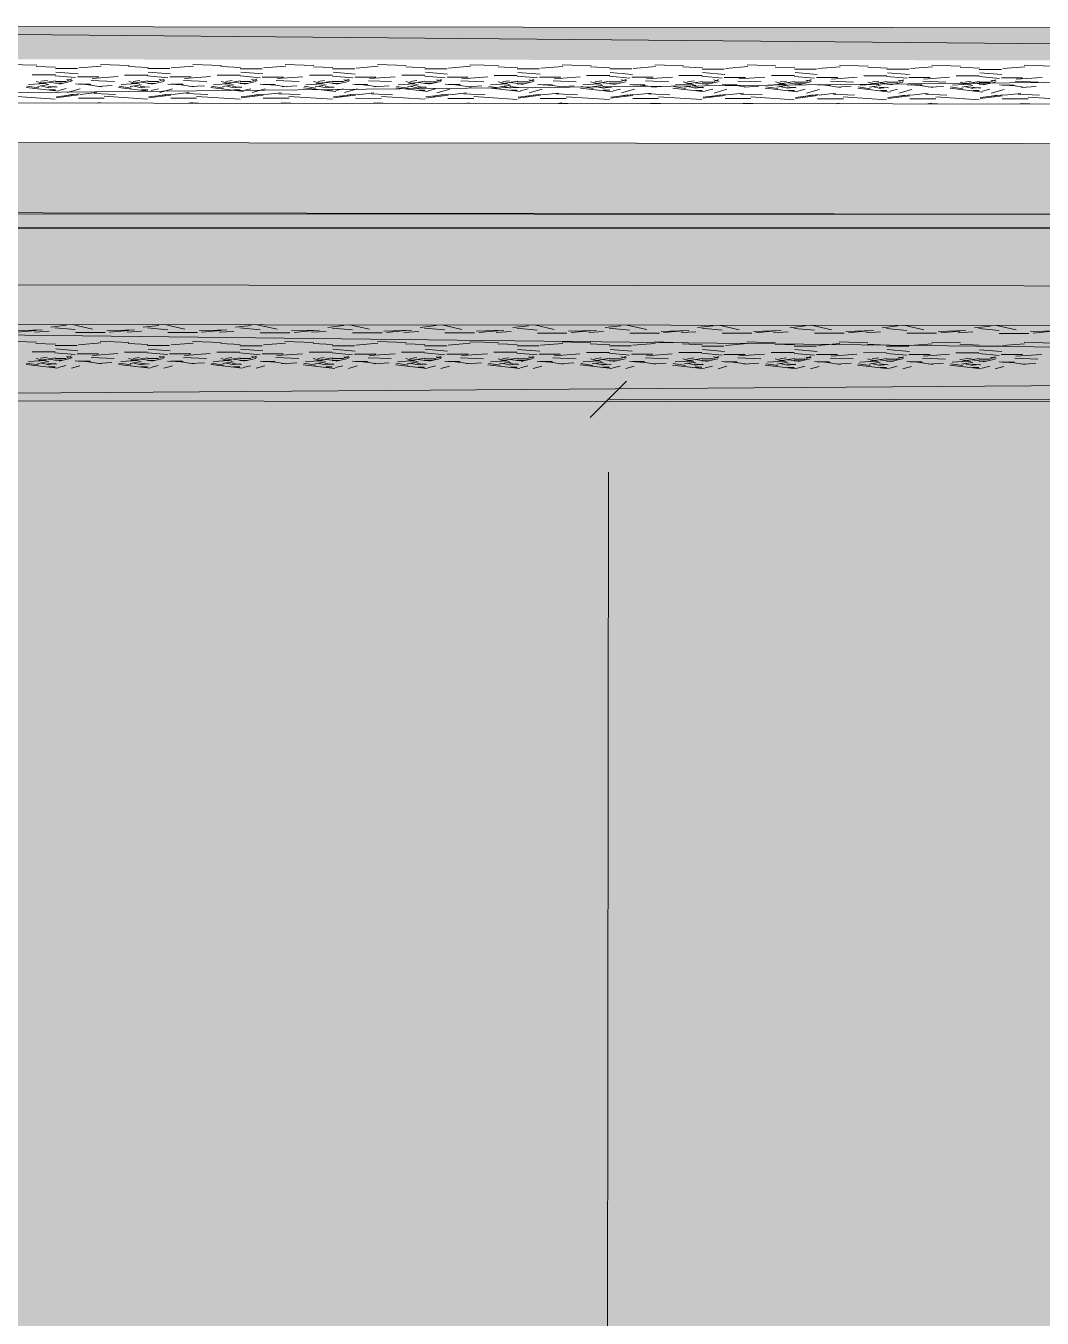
# Model space of a CAD drawing. Header units: inches. Extents: x -957 to 3394, y -3 to 3008.
# Drawn here: x 456.87 to 467.86, y 2172.6 to 2186.58 of the extents above; entities that cross this region are included whole.
import ezdxf

# ---------------------------------------------------------------- set-up
doc = ezdxf.new("R2010")
doc.units = ezdxf.units.IN
doc.header["$MEASUREMENT"] = 0
for name, color, linetype in [('hatches', 7, 'Continuous'), ('PDF_0', 7, 'Continuous'), ('PDF_GROUND', 7, 'Continuous')]:
    doc.layers.add(name, color=color, linetype=linetype)

msp = doc.modelspace()

# ---------------------------------------------------------------- hatches: boundary and pattern name
at = {"layer": 'hatches', "true_color": 0x000000}
h = msp.add_hatch(color=18, dxfattribs=at)
h.dxf.hatch_style = 1
h.paths.add_polyline_path([(423.822, 2184.391), (423.822, 1866.726), (660.591, 1866.726), (660.591, 2184.391)])
h.paths.add_polyline_path([(648.591, 2172.391), (648.591, 1878.726), (435.822, 1878.726), (435.822, 2172.391)], flags=16)
at = {"layer": 'PDF_0', "transparency": 33554559}
for points in [[(490.224, 2186.189), (446.253, 2186.227), (446.253, 2186.56), (446.254, 2186.565), (446.256, 2186.57), (446.26, 2186.573), (446.264, 2186.575), (446.269, 2186.576), (446.462, 2186.576), (446.465, 2186.577), (446.468, 2186.578), (446.471, 2186.581), (490.224, 2186.543)], [(446.25, 2182.553), (446.25, 2182.886), (490.221, 2182.849), (490.221, 2182.495), (446.468, 2182.532), (446.465, 2182.535), (446.462, 2182.536), (446.458, 2182.537), (446.265, 2182.537), (446.261, 2182.538), (446.256, 2182.54), (446.253, 2182.543), (446.251, 2182.548)]]:
    msp.add_hatch(color=256, dxfattribs=at).paths.add_polyline_path(points)

# ---------------------------------------------------------------- linework, layer by layer
at = {"layer": 'PDF_0', "lineweight": 0}
for points in [[(490.224, 2185.717), (446.252, 2185.755), (490.224, 2186.189), (446.253, 2186.581), (490.224, 2186.543)], [(456.675, 2186.164), (456.984, 2186.154)], [(456.979, 2186.142), (457.189, 2186.132)], [(457.44, 2186.126), (457.68, 2186.146)], [(457.674, 2186.164), (457.983, 2186.153)], [(457.978, 2186.141), (458.188, 2186.131)], [(458.439, 2186.125), (458.679, 2186.145)], [(458.673, 2186.163), (458.982, 2186.152)], [(458.977, 2186.14), (459.187, 2186.13)], [(459.438, 2186.125), (459.678, 2186.144)], [(459.672, 2186.162), (459.981, 2186.152)], [(459.976, 2186.139), (460.186, 2186.129)], [(460.437, 2186.124), (460.677, 2186.143)], [(460.671, 2186.161), (460.98, 2186.151)], [(460.975, 2186.138), (461.185, 2186.128)], [(461.436, 2186.123), (461.676, 2186.143)], [(461.669, 2186.16), (461.979, 2186.15)], [(461.974, 2186.138), (462.184, 2186.128)], [(462.435, 2186.122), (462.675, 2186.142)], [(462.668, 2186.159), (462.978, 2186.149)], [(462.973, 2186.137), (463.183, 2186.127)], [(463.434, 2186.121), (463.674, 2186.141)], [(463.667, 2186.158), (463.977, 2186.148)], [(463.972, 2186.136), (464.182, 2186.126)], [(464.433, 2186.12), (464.673, 2186.14)], [(464.666, 2186.158), (464.976, 2186.147)], [(464.971, 2186.135), (465.181, 2186.125)], [(465.432, 2186.119), (465.672, 2186.139)], [(465.665, 2186.157), (465.975, 2186.146)], [(466.431, 2186.119), (466.671, 2186.138)], [(466.664, 2186.156), (466.974, 2186.146)], [(467.43, 2186.118), (467.67, 2186.137)], [(467.663, 2186.155), (467.973, 2186.145)], [(456.936, 2186.049), (457.186, 2186.049)], [(457.404, 2186.021), (457.185, 2186.041)], [(457.186, 2186.119), (457.426, 2186.119)], [(457.192, 2186.081), (457.432, 2186.061)], [(457.311, 2186.001), (457.37, 2185.99)], [(457.365, 2186.006), (457.315, 2185.986)], [(457.426, 2186.029), (457.655, 2186.029)], [(457.585, 2186.012), (457.865, 2186.032)], [(457.935, 2186.048), (458.185, 2186.048)], [(458.403, 2186.02), (458.184, 2186.04)], [(458.185, 2186.118), (458.425, 2186.118)], [(458.191, 2186.081), (458.431, 2186.061)], [(458.31, 2186), (458.369, 2185.99)], [(458.364, 2186.005), (458.314, 2185.985)], [(458.425, 2186.028), (458.654, 2186.028)], [(458.584, 2186.011), (458.864, 2186.031)], [(458.934, 2186.047), (459.184, 2186.047)], [(459.402, 2186.019), (459.183, 2186.039)], [(459.184, 2186.117), (459.424, 2186.117)], [(459.19, 2186.08), (459.43, 2186.06)], [(459.308, 2185.999), (459.368, 2185.989)], [(459.363, 2186.004), (459.313, 2185.984)], [(459.424, 2186.027), (459.653, 2186.027)], [(459.583, 2186.01), (459.863, 2186.03)], [(459.933, 2186.047), (460.183, 2186.046)], [(460.401, 2186.018), (460.182, 2186.038)], [(460.183, 2186.116), (460.423, 2186.116)], [(460.189, 2186.079), (460.429, 2186.059)], [(460.307, 2185.998), (460.367, 2185.988)], [(460.362, 2186.003), (460.312, 2185.983)], [(460.423, 2186.026), (460.652, 2186.026)], [(460.582, 2186.01), (460.862, 2186.029)], [(460.932, 2186.046), (461.182, 2186.046)], [(461.4, 2186.017), (461.181, 2186.037)], [(461.182, 2186.115), (461.422, 2186.115)], [(461.188, 2186.078), (461.428, 2186.058)], [(461.306, 2185.997), (461.366, 2185.987)], [(461.361, 2186.002), (461.311, 2185.982)], [(461.422, 2186.025), (461.651, 2186.025)], [(461.581, 2186.009), (461.861, 2186.028)], [(461.931, 2186.045), (462.181, 2186.045)], [(462.399, 2186.017), (462.18, 2186.037)], [(462.181, 2186.115), (462.421, 2186.114)], [(462.187, 2186.077), (462.427, 2186.057)], [(462.305, 2185.996), (462.365, 2185.986)], [(462.36, 2186.001), (462.31, 2185.981)], [(462.421, 2186.025), (462.65, 2186.024)], [(462.58, 2186.008), (462.86, 2186.028)], [(462.93, 2186.044), (463.18, 2186.044)], [(463.398, 2186.016), (463.179, 2186.036)], [(463.18, 2186.114), (463.42, 2186.114)], [(463.186, 2186.076), (463.426, 2186.056)], [(463.304, 2185.995), (463.364, 2185.985)], [(463.359, 2186), (463.309, 2185.981)], [(463.42, 2186.024), (463.649, 2186.024)], [(463.579, 2186.007), (463.859, 2186.027)], [(463.929, 2186.043), (464.179, 2186.043)], [(464.397, 2186.015), (464.178, 2186.035)], [(464.179, 2186.113), (464.419, 2186.113)], [(464.185, 2186.076), (464.425, 2186.055)], [(464.303, 2185.995), (464.363, 2185.984)], [(464.358, 2186), (464.308, 2185.98)], [(464.419, 2186.023), (464.648, 2186.023)], [(464.578, 2186.006), (464.858, 2186.026)], [(464.928, 2186.042), (465.178, 2186.042)], [(465.396, 2186.014), (465.177, 2186.034)], [(465.178, 2186.112), (465.418, 2186.112)], [(465.184, 2186.075), (465.424, 2186.055)], [(465.357, 2185.999), (465.307, 2185.979)], [(465.418, 2186.022), (465.647, 2186.022)], [(465.577, 2186.005), (465.857, 2186.025)], [(465.927, 2186.041), (466.177, 2186.041)], [(465.97, 2186.134), (466.18, 2186.124)], [(466.395, 2186.013), (466.175, 2186.033)], [(466.177, 2186.111), (466.417, 2186.111)], [(466.183, 2186.074), (466.423, 2186.054)], [(466.356, 2185.998), (466.306, 2185.978)], [(466.416, 2186.021), (466.646, 2186.021)], [(466.576, 2186.004), (466.856, 2186.024)], [(466.926, 2186.041), (467.176, 2186.04)], [(466.969, 2186.133), (467.179, 2186.123)], [(467.394, 2186.012), (467.174, 2186.032)], [(467.176, 2186.11), (467.416, 2186.11)], [(467.182, 2186.073), (467.422, 2186.053)], [(467.355, 2185.997), (467.305, 2185.977)], [(467.415, 2186.02), (467.645, 2186.02)], [(467.575, 2186.004), (467.855, 2186.023)], [(456.871, 2185.913), (457.221, 2185.873)], [(456.878, 2185.929), (457.007, 2185.909)], [(456.897, 2185.947), (457.077, 2185.957)], [(456.98, 2185.98), (457.1, 2185.95)], [(456.997, 2185.925), (457.117, 2185.945)], [(457.007, 2185.956), (457.187, 2185.986)], [(457.027, 2185.932), (457.116, 2185.911)], [(457.03, 2185.981), (457.1, 2185.991)], [(457.105, 2185.927), (457.204, 2185.917)], [(457.112, 2185.972), (457.192, 2185.961)], [(457.116, 2185.913), (457.196, 2185.923)], [(457.116, 2185.889), (457.186, 2185.889)], [(457.186, 2185.979), (457.306, 2185.979)], [(457.186, 2185.959), (457.266, 2185.959)], [(457.302, 2185.902), (457.222, 2185.882)], [(457.36, 2185.981), (457.23, 2185.951)], [(457.315, 2185.86), (457.455, 2185.9)], [(457.404, 2185.952), (457.573, 2185.941)], [(457.435, 2185.949), (457.565, 2185.949)], [(457.454, 2185.839), (457.634, 2185.859)], [(457.546, 2185.942), (457.686, 2185.922)], [(457.574, 2185.99), (457.824, 2185.98)], [(457.64, 2185.924), (457.8, 2185.934)], [(457.87, 2185.913), (458.22, 2185.872)], [(457.877, 2185.928), (458.006, 2185.908)], [(457.896, 2185.946), (458.076, 2185.956)], [(457.979, 2185.98), (458.099, 2185.95)], [(457.996, 2185.924), (458.116, 2185.944)], [(458.006, 2185.956), (458.186, 2185.985)], [(458.026, 2185.931), (458.115, 2185.91)], [(458.029, 2185.98), (458.099, 2185.99)], [(458.104, 2185.926), (458.203, 2185.916)], [(458.111, 2185.971), (458.191, 2185.961)], [(458.115, 2185.912), (458.195, 2185.922)], [(458.115, 2185.888), (458.185, 2185.888)], [(458.185, 2185.978), (458.305, 2185.978)], [(458.185, 2185.958), (458.265, 2185.958)], [(458.301, 2185.901), (458.221, 2185.881)], [(458.359, 2185.98), (458.229, 2185.95)], [(458.314, 2185.86), (458.454, 2185.899)], [(458.403, 2185.951), (458.572, 2185.941)], [(458.435, 2185.948), (458.564, 2185.948)], [(458.453, 2185.838), (458.633, 2185.858)], [(458.545, 2185.942), (458.685, 2185.921)], [(458.573, 2185.989), (458.823, 2185.979)], [(458.639, 2185.923), (458.799, 2185.933)], [(458.869, 2185.912), (459.219, 2185.871)], [(458.876, 2185.928), (459.005, 2185.907)], [(458.895, 2185.945), (459.075, 2185.955)], [(458.978, 2185.979), (459.098, 2185.949)], [(458.995, 2185.923), (459.115, 2185.943)], [(459.005, 2185.955), (459.185, 2185.985)], [(459.025, 2185.93), (459.114, 2185.91)], [(459.028, 2185.98), (459.098, 2185.989)], [(459.103, 2185.925), (459.202, 2185.915)], [(459.11, 2185.97), (459.19, 2185.96)], [(459.114, 2185.911), (459.194, 2185.921)], [(459.114, 2185.888), (459.184, 2185.887)], [(459.184, 2185.977), (459.304, 2185.977)], [(459.184, 2185.957), (459.264, 2185.957)], [(459.3, 2185.9), (459.22, 2185.881)], [(459.358, 2185.979), (459.228, 2185.949)], [(459.313, 2185.859), (459.453, 2185.898)], [(459.402, 2185.95), (459.571, 2185.94)], [(459.434, 2185.947), (459.563, 2185.947)], [(459.452, 2185.837), (459.632, 2185.857)], [(459.544, 2185.941), (459.684, 2185.92)], [(459.572, 2185.988), (459.822, 2185.978)], [(459.638, 2185.922), (459.798, 2185.932)], [(459.868, 2185.911), (460.218, 2185.87)], [(459.875, 2185.927), (460.004, 2185.907)], [(459.894, 2185.944), (460.074, 2185.954)], [(459.977, 2185.978), (460.097, 2185.948)], [(459.994, 2185.922), (460.114, 2185.942)], [(460.004, 2185.954), (460.184, 2185.984)], [(460.024, 2185.929), (460.113, 2185.909)], [(460.027, 2185.979), (460.097, 2185.988)], [(460.102, 2185.924), (460.201, 2185.914)], [(460.109, 2185.969), (460.189, 2185.959)], [(460.113, 2185.911), (460.193, 2185.921)], [(460.113, 2185.887), (460.183, 2185.887)], [(460.183, 2185.977), (460.303, 2185.977)], [(460.183, 2185.957), (460.263, 2185.956)], [(460.299, 2185.9), (460.219, 2185.88)], [(460.357, 2185.978), (460.227, 2185.949)], [(460.312, 2185.858), (460.452, 2185.898)], [(460.401, 2185.949), (460.57, 2185.939)], [(460.433, 2185.946), (460.562, 2185.946)], [(460.451, 2185.836), (460.631, 2185.856)], [(460.543, 2185.94), (460.683, 2185.92)], [(460.571, 2185.987), (460.821, 2185.977)], [(460.637, 2185.921), (460.797, 2185.931)], [(460.867, 2185.91), (461.217, 2185.87)], [(460.874, 2185.926), (461.003, 2185.906)], [(460.893, 2185.944), (461.073, 2185.953)], [(460.976, 2185.977), (461.096, 2185.947)], [(460.993, 2185.921), (461.113, 2185.941)], [(461.003, 2185.953), (461.183, 2185.983)], [(461.023, 2185.928), (461.112, 2185.908)], [(461.026, 2185.978), (461.096, 2185.988)], [(461.101, 2185.924), (461.2, 2185.913)], [(461.108, 2185.968), (461.188, 2185.958)], [(461.112, 2185.91), (461.192, 2185.92)], [(461.112, 2185.886), (461.182, 2185.886)], [(461.182, 2185.976), (461.302, 2185.976)], [(461.182, 2185.956), (461.262, 2185.956)], [(461.298, 2185.899), (461.218, 2185.879)], [(461.356, 2185.978), (461.226, 2185.948)], [(461.311, 2185.857), (461.451, 2185.897)], [(461.4, 2185.948), (461.569, 2185.938)], [(461.432, 2185.945), (461.561, 2185.945)], [(461.45, 2185.835), (461.63, 2185.855)], [(461.542, 2185.939), (461.682, 2185.919)], [(461.57, 2185.986), (461.82, 2185.976)], [(461.636, 2185.921), (461.796, 2185.93)], [(461.866, 2185.909), (462.216, 2185.869)], [(461.873, 2185.925), (462.002, 2185.905)], [(461.892, 2185.943), (462.072, 2185.953)], [(461.975, 2185.976), (462.095, 2185.946)], [(461.992, 2185.92), (462.112, 2185.94)], [(462.002, 2185.952), (462.182, 2185.982)], [(462.022, 2185.927), (462.111, 2185.907)], [(462.025, 2185.977), (462.095, 2185.987)], [(462.1, 2185.923), (462.199, 2185.913)], [(462.107, 2185.967), (462.187, 2185.957)], [(462.111, 2185.909), (462.191, 2185.919)], [(462.111, 2185.885), (462.181, 2185.885)], [(462.181, 2185.975), (462.301, 2185.975)], [(462.181, 2185.955), (462.261, 2185.955)], [(462.297, 2185.898), (462.217, 2185.878)], [(462.355, 2185.977), (462.225, 2185.947)], [(462.31, 2185.856), (462.45, 2185.896)], [(462.399, 2185.947), (462.568, 2185.937)], [(462.431, 2185.945), (462.56, 2185.944)], [(462.541, 2185.938), (462.681, 2185.918)], [(462.569, 2185.985), (462.819, 2185.975)], [(462.635, 2185.92), (462.795, 2185.93)], [(462.865, 2185.908), (463.215, 2185.868)], [(462.872, 2185.924), (463.001, 2185.904)], [(462.891, 2185.942), (463.071, 2185.952)], [(462.974, 2185.975), (463.094, 2185.945)], [(462.991, 2185.92), (463.111, 2185.94)], [(463.001, 2185.951), (463.181, 2185.981)], [(463.021, 2185.926), (463.11, 2185.906)], [(463.024, 2185.976), (463.094, 2185.986)], [(463.099, 2185.922), (463.198, 2185.912)], [(463.106, 2185.966), (463.186, 2185.956)], [(463.11, 2185.908), (463.19, 2185.918)], [(463.11, 2185.884), (463.18, 2185.884)], [(463.18, 2185.974), (463.3, 2185.974)], [(463.18, 2185.954), (463.26, 2185.954)], [(463.296, 2185.897), (463.216, 2185.877)], [(463.354, 2185.976), (463.224, 2185.946)], [(463.309, 2185.855), (463.449, 2185.895)], [(463.398, 2185.946), (463.567, 2185.936)], [(463.429, 2185.944), (463.559, 2185.944)], [(463.54, 2185.937), (463.68, 2185.917)], [(463.568, 2185.985), (463.818, 2185.974)], [(463.634, 2185.919), (463.794, 2185.929)], [(463.864, 2185.907), (464.214, 2185.867)], [(463.871, 2185.923), (464, 2185.903)], [(463.89, 2185.941), (464.07, 2185.951)], [(463.973, 2185.974), (464.093, 2185.944)], [(463.99, 2185.919), (464.11, 2185.939)], [(464, 2185.95), (464.18, 2185.98)], [(464.02, 2185.926), (464.109, 2185.905)], [(464.023, 2185.975), (464.093, 2185.985)], [(464.097, 2185.921), (464.197, 2185.911)], [(464.105, 2185.966), (464.185, 2185.955)], [(464.109, 2185.907), (464.189, 2185.917)], [(464.109, 2185.883), (464.179, 2185.883)], [(464.179, 2185.973), (464.299, 2185.973)], [(464.179, 2185.953), (464.259, 2185.953)], [(464.295, 2185.896), (464.215, 2185.876)], [(464.352, 2185.975), (464.223, 2185.945)], [(464.308, 2185.854), (464.448, 2185.894)], [(464.397, 2185.945), (464.566, 2185.935)], [(464.428, 2185.943), (464.558, 2185.943)], [(464.539, 2185.936), (464.679, 2185.916)], [(464.567, 2185.984), (464.817, 2185.974)], [(464.633, 2185.918), (464.793, 2185.928)], [(464.863, 2185.907), (465.213, 2185.866)], [(464.87, 2185.922), (464.999, 2185.902)], [(464.889, 2185.94), (465.069, 2185.95)], [(464.972, 2185.974), (465.092, 2185.944)], [(464.989, 2185.918), (465.109, 2185.938)], [(464.999, 2185.95), (465.179, 2185.979)], [(465.018, 2185.925), (465.108, 2185.905)], [(465.022, 2185.974), (465.092, 2185.984)], [(465.096, 2185.92), (465.196, 2185.91)], [(465.104, 2185.965), (465.184, 2185.955)], [(465.108, 2185.906), (465.188, 2185.916)], [(465.108, 2185.882), (465.178, 2185.882)], [(465.178, 2185.972), (465.298, 2185.972)], [(465.178, 2185.952), (465.258, 2185.952)], [(465.294, 2185.895), (465.214, 2185.875)], [(465.351, 2185.974), (465.222, 2185.944)], [(465.302, 2185.994), (465.362, 2185.984)], [(465.307, 2185.854), (465.447, 2185.893)], [(465.396, 2185.945), (465.565, 2185.935)], [(465.427, 2185.942), (465.557, 2185.942)], [(465.538, 2185.936), (465.677, 2185.915)], [(465.566, 2185.983), (465.816, 2185.973)], [(465.632, 2185.917), (465.792, 2185.927)], [(465.862, 2185.906), (466.212, 2185.865)], [(465.868, 2185.922), (465.998, 2185.901)], [(465.888, 2185.939), (466.068, 2185.949)], [(465.971, 2185.973), (466.091, 2185.943)], [(465.988, 2185.917), (466.108, 2185.937)], [(465.998, 2185.949), (466.178, 2185.979)], [(466.017, 2185.924), (466.107, 2185.904)], [(466.021, 2185.974), (466.091, 2185.984)], [(466.095, 2185.919), (466.195, 2185.909)], [(466.103, 2185.964), (466.183, 2185.954)], [(466.107, 2185.905), (466.187, 2185.915)], [(466.107, 2185.882), (466.177, 2185.881)], [(466.177, 2185.971), (466.297, 2185.971)], [(466.177, 2185.951), (466.257, 2185.951)], [(466.293, 2185.894), (466.213, 2185.875)], [(466.35, 2185.973), (466.221, 2185.944)], [(466.301, 2185.993), (466.361, 2185.983)], [(466.306, 2185.853), (466.446, 2185.892)], [(466.395, 2185.944), (466.564, 2185.934)], [(466.426, 2185.941), (466.556, 2185.941)], [(466.537, 2185.935), (466.676, 2185.914)], [(466.565, 2185.982), (466.815, 2185.972)], [(466.631, 2185.916), (466.791, 2185.926)], [(466.861, 2185.905), (467.211, 2185.864)], [(466.867, 2185.921), (466.997, 2185.901)], [(466.887, 2185.938), (467.067, 2185.948)], [(466.97, 2185.972), (467.09, 2185.942)], [(466.987, 2185.916), (467.107, 2185.936)], [(466.997, 2185.948), (467.177, 2185.978)], [(467.016, 2185.923), (467.106, 2185.903)], [(467.02, 2185.973), (467.09, 2185.983)], [(467.094, 2185.918), (467.194, 2185.908)], [(467.102, 2185.963), (467.182, 2185.953)], [(467.106, 2185.905), (467.186, 2185.915)], [(467.106, 2185.881), (467.176, 2185.881)], [(467.176, 2185.971), (467.296, 2185.971)], [(467.176, 2185.951), (467.256, 2185.95)], [(467.292, 2185.894), (467.212, 2185.874)], [(467.349, 2185.972), (467.22, 2185.943)], [(467.3, 2185.992), (467.36, 2185.982)], [(467.305, 2185.852), (467.445, 2185.892)], [(467.394, 2185.943), (467.563, 2185.933)], [(467.425, 2185.94), (467.555, 2185.94)], [(467.536, 2185.934), (467.675, 2185.914)], [(467.564, 2185.981), (467.814, 2185.971)], [(467.63, 2185.915), (467.79, 2185.925)], [(456.715, 2185.82), (457.185, 2185.789)], [(457.196, 2185.803), (457.436, 2185.833)], [(457.197, 2185.814), (457.447, 2185.844)], [(457.27, 2185.82), (457.38, 2185.84)], [(457.435, 2185.799), (457.715, 2185.799)], [(457.606, 2185.849), (457.836, 2185.839)], [(457.629, 2185.745), (457.67, 2185.751)], [(457.638, 2185.749), (457.734, 2185.745)], [(457.714, 2185.819), (458.184, 2185.788)], [(458.195, 2185.802), (458.435, 2185.832)], [(458.196, 2185.813), (458.446, 2185.843)], [(458.269, 2185.819), (458.379, 2185.839)], [(458.434, 2185.798), (458.714, 2185.798)], [(458.605, 2185.848), (458.835, 2185.838)], [(458.628, 2185.744), (458.668, 2185.75)], [(458.637, 2185.748), (458.733, 2185.744)], [(458.713, 2185.818), (459.183, 2185.788)], [(459.194, 2185.802), (459.434, 2185.831)], [(459.195, 2185.812), (459.445, 2185.842)], [(459.268, 2185.819), (459.378, 2185.838)], [(459.433, 2185.797), (459.713, 2185.797)], [(459.604, 2185.847), (459.834, 2185.837)], [(459.627, 2185.744), (459.667, 2185.749)], [(459.636, 2185.747), (459.732, 2185.743)], [(459.712, 2185.817), (460.182, 2185.787)], [(460.193, 2185.801), (460.433, 2185.831)], [(460.194, 2185.812), (460.444, 2185.841)], [(460.267, 2185.818), (460.377, 2185.838)], [(460.432, 2185.797), (460.712, 2185.796)], [(460.603, 2185.846), (460.833, 2185.836)], [(460.626, 2185.743), (460.666, 2185.748)], [(460.635, 2185.747), (460.731, 2185.743)], [(460.711, 2185.816), (461.181, 2185.786)], [(461.192, 2185.8), (461.432, 2185.83)], [(461.193, 2185.811), (461.443, 2185.84)], [(461.266, 2185.817), (461.376, 2185.837)], [(461.431, 2185.796), (461.711, 2185.795)], [(461.602, 2185.845), (461.832, 2185.835)], [(461.625, 2185.742), (461.665, 2185.748)], [(461.634, 2185.746), (461.73, 2185.742)], [(461.71, 2185.815), (462.18, 2185.785)], [(462.191, 2185.799), (462.431, 2185.829)], [(462.192, 2185.81), (462.442, 2185.84)], [(462.265, 2185.816), (462.375, 2185.836)], [(462.43, 2185.795), (462.71, 2185.795)], [(462.449, 2185.835), (462.629, 2185.854)], [(462.601, 2185.845), (462.831, 2185.834)], [(462.624, 2185.741), (462.664, 2185.747)], [(462.633, 2185.745), (462.729, 2185.741)], [(462.709, 2185.814), (463.179, 2185.784)], [(463.19, 2185.798), (463.43, 2185.828)], [(463.191, 2185.809), (463.441, 2185.839)], [(463.264, 2185.815), (463.374, 2185.835)], [(463.429, 2185.794), (463.709, 2185.794)], [(463.448, 2185.834), (463.628, 2185.854)], [(463.6, 2185.844), (463.83, 2185.833)], [(463.623, 2185.74), (463.663, 2185.746)], [(463.632, 2185.744), (463.728, 2185.74)], [(463.708, 2185.814), (464.178, 2185.783)], [(464.189, 2185.797), (464.429, 2185.827)], [(464.19, 2185.808), (464.44, 2185.838)], [(464.263, 2185.814), (464.373, 2185.834)], [(464.428, 2185.793), (464.708, 2185.793)], [(464.447, 2185.833), (464.627, 2185.853)], [(464.599, 2185.843), (464.829, 2185.833)], [(464.622, 2185.739), (464.662, 2185.745)], [(464.631, 2185.743), (464.727, 2185.739)], [(464.707, 2185.813), (465.176, 2185.782)], [(465.188, 2185.796), (465.428, 2185.826)], [(465.189, 2185.807), (465.439, 2185.837)], [(465.262, 2185.813), (465.372, 2185.833)], [(465.427, 2185.792), (465.707, 2185.792)], [(465.446, 2185.832), (465.626, 2185.852)], [(465.598, 2185.842), (465.828, 2185.832)], [(465.621, 2185.738), (465.661, 2185.744)], [(465.63, 2185.742), (465.726, 2185.738)], [(465.706, 2185.812), (466.175, 2185.781)], [(466.187, 2185.796), (466.427, 2185.825)], [(466.188, 2185.806), (466.438, 2185.836)], [(466.261, 2185.813), (466.371, 2185.832)], [(466.426, 2185.791), (466.706, 2185.791)], [(466.445, 2185.831), (466.625, 2185.851)], [(466.597, 2185.841), (466.827, 2185.831)], [(466.62, 2185.738), (466.66, 2185.743)], [(466.629, 2185.741), (466.725, 2185.737)], [(466.705, 2185.811), (467.174, 2185.781)], [(467.186, 2185.795), (467.426, 2185.825)], [(467.187, 2185.806), (467.437, 2185.835)], [(467.26, 2185.812), (467.37, 2185.832)], [(467.425, 2185.791), (467.705, 2185.79)], [(467.444, 2185.83), (467.624, 2185.85)], [(467.596, 2185.84), (467.826, 2185.83)], [(467.619, 2185.737), (467.659, 2185.742)], [(467.628, 2185.741), (467.724, 2185.737)], [(467.704, 2185.81), (468.173, 2185.78)], [(397.222, 2184.599), (661.252, 2184.373)], [(485.566, 2184.523), (451.349, 2184.566)], [(490.222, 2183.32), (446.25, 2183.358), (490.221, 2182.849), (446.25, 2182.532), (490.221, 2182.495)], [(457.136, 2183.321), (457.306, 2183.341)], [(457.371, 2183.349), (457.586, 2183.299)], [(458.135, 2183.32), (458.305, 2183.34)], [(458.37, 2183.348), (458.585, 2183.299)], [(459.134, 2183.319), (459.304, 2183.339)], [(459.369, 2183.347), (459.584, 2183.298)], [(460.133, 2183.318), (460.303, 2183.338)], [(460.368, 2183.346), (460.583, 2183.297)], [(461.367, 2183.345), (461.582, 2183.296)], [(462.366, 2183.344), (462.581, 2183.295)], [(463.365, 2183.343), (463.58, 2183.294)], [(464.364, 2183.343), (464.579, 2183.293)], [(465.363, 2183.342), (465.578, 2183.293)], [(466.362, 2183.341), (466.577, 2183.292)], [(467.361, 2183.34), (467.576, 2183.291)], [(456.742, 2183.281), (457.042, 2183.291)], [(456.77, 2183.267), (456.98, 2183.286)], [(456.959, 2183.267), (457.119, 2183.277)], [(457.182, 2183.314), (457.402, 2183.294)], [(457.403, 2183.262), (457.723, 2183.261)], [(457.741, 2183.281), (458.041, 2183.29)], [(457.769, 2183.266), (457.979, 2183.286)], [(457.958, 2183.266), (458.118, 2183.276)], [(458.181, 2183.313), (458.401, 2183.293)], [(458.402, 2183.261), (458.722, 2183.261)], [(458.74, 2183.28), (459.04, 2183.29)], [(458.768, 2183.265), (458.978, 2183.285)], [(458.957, 2183.266), (459.117, 2183.275)], [(459.18, 2183.312), (459.4, 2183.292)], [(459.401, 2183.26), (459.721, 2183.26)], [(459.739, 2183.279), (460.039, 2183.289)], [(459.767, 2183.264), (459.977, 2183.284)], [(459.956, 2183.265), (460.116, 2183.275)], [(460.179, 2183.311), (460.399, 2183.291)], [(460.4, 2183.259), (460.72, 2183.259)], [(460.738, 2183.278), (461.038, 2183.288)], [(460.766, 2183.263), (460.976, 2183.283)], [(460.955, 2183.264), (461.115, 2183.274)], [(461.132, 2183.318), (461.302, 2183.337)], [(461.178, 2183.31), (461.398, 2183.29)], [(461.399, 2183.258), (461.719, 2183.258)], [(461.737, 2183.277), (462.037, 2183.287)], [(461.765, 2183.262), (461.975, 2183.282)], [(461.954, 2183.263), (462.114, 2183.273)], [(462.131, 2183.317), (462.301, 2183.336)], [(462.177, 2183.31), (462.397, 2183.289)], [(462.398, 2183.257), (462.718, 2183.257)], [(462.736, 2183.276), (463.036, 2183.286)], [(462.764, 2183.261), (462.974, 2183.281)], [(462.953, 2183.262), (463.113, 2183.272)], [(463.13, 2183.316), (463.3, 2183.336)], [(463.176, 2183.309), (463.396, 2183.288)], [(463.397, 2183.257), (463.717, 2183.256)], [(463.735, 2183.275), (464.035, 2183.285)], [(463.763, 2183.261), (463.973, 2183.28)], [(463.952, 2183.261), (464.112, 2183.271)], [(464.129, 2183.315), (464.299, 2183.335)], [(464.175, 2183.308), (464.395, 2183.288)], [(464.396, 2183.256), (464.716, 2183.255)], [(464.734, 2183.275), (465.034, 2183.284)], [(464.762, 2183.26), (464.972, 2183.28)], [(464.951, 2183.26), (465.111, 2183.27)], [(465.128, 2183.314), (465.298, 2183.334)], [(465.174, 2183.307), (465.394, 2183.287)], [(465.395, 2183.255), (465.715, 2183.255)], [(465.733, 2183.274), (466.033, 2183.284)], [(465.761, 2183.259), (465.971, 2183.279)], [(465.95, 2183.26), (466.11, 2183.269)], [(466.127, 2183.313), (466.297, 2183.333)], [(466.173, 2183.306), (466.393, 2183.286)], [(466.394, 2183.254), (466.714, 2183.254)], [(466.732, 2183.273), (467.032, 2183.283)], [(466.76, 2183.258), (466.97, 2183.278)], [(466.949, 2183.259), (467.108, 2183.269)], [(467.126, 2183.312), (467.296, 2183.332)], [(467.172, 2183.305), (467.392, 2183.285)], [(467.393, 2183.253), (467.713, 2183.253)], [(467.731, 2183.272), (468.031, 2183.282)], [(467.759, 2183.257), (467.969, 2183.277)], [(456.672, 2183.168), (456.982, 2183.157)], [(456.976, 2183.145), (457.186, 2183.135)], [(457.183, 2183.122), (457.423, 2183.122)], [(457.19, 2183.085), (457.43, 2183.064)], [(457.438, 2183.129), (457.677, 2183.149)], [(457.671, 2183.167), (457.981, 2183.156)], [(457.975, 2183.144), (458.185, 2183.134)], [(458.182, 2183.121), (458.422, 2183.121)], [(458.189, 2183.084), (458.429, 2183.064)], [(458.437, 2183.128), (458.676, 2183.148)], [(458.67, 2183.166), (458.98, 2183.155)], [(458.974, 2183.143), (459.184, 2183.133)], [(459.181, 2183.12), (459.421, 2183.12)], [(459.188, 2183.083), (459.428, 2183.063)], [(459.436, 2183.128), (459.675, 2183.147)], [(459.669, 2183.165), (459.979, 2183.155)], [(459.973, 2183.142), (460.183, 2183.132)], [(460.18, 2183.119), (460.42, 2183.119)], [(460.187, 2183.082), (460.427, 2183.062)], [(460.435, 2183.127), (460.674, 2183.147)], [(460.668, 2183.164), (460.978, 2183.154)], [(460.972, 2183.141), (461.182, 2183.131)], [(461.179, 2183.119), (461.419, 2183.118)], [(461.186, 2183.081), (461.426, 2183.061)], [(461.434, 2183.126), (461.673, 2183.146)], [(461.667, 2183.163), (461.977, 2183.153)], [(461.971, 2183.141), (462.181, 2183.131)], [(462.178, 2183.118), (462.418, 2183.118)], [(462.185, 2183.08), (462.425, 2183.06)], [(462.433, 2183.125), (462.672, 2183.145)], [(462.666, 2183.162), (462.976, 2183.152)], [(462.97, 2183.14), (463.18, 2183.13)], [(463.177, 2183.117), (463.417, 2183.117)], [(463.184, 2183.079), (463.424, 2183.059)], [(463.432, 2183.124), (463.671, 2183.144)], [(463.665, 2183.162), (463.975, 2183.151)], [(463.969, 2183.139), (464.179, 2183.129)], [(464.176, 2183.116), (464.416, 2183.116)], [(464.183, 2183.079), (464.423, 2183.058)], [(464.431, 2183.123), (464.67, 2183.143)], [(464.664, 2183.161), (464.974, 2183.15)], [(464.968, 2183.138), (465.178, 2183.128)], [(465.175, 2183.115), (465.415, 2183.115)], [(465.182, 2183.078), (465.422, 2183.058)], [(465.43, 2183.122), (465.669, 2183.142)], [(465.663, 2183.16), (465.973, 2183.15)], [(465.967, 2183.137), (466.177, 2183.127)], [(466.174, 2183.114), (466.414, 2183.114)], [(466.181, 2183.077), (466.421, 2183.057)], [(466.429, 2183.122), (466.668, 2183.141)], [(466.662, 2183.159), (466.972, 2183.149)], [(466.966, 2183.136), (467.176, 2183.126)], [(467.173, 2183.113), (467.413, 2183.113)], [(467.18, 2183.076), (467.42, 2183.056)], [(467.427, 2183.121), (467.667, 2183.141)], [(467.661, 2183.158), (467.971, 2183.148)], [(456.875, 2182.932), (457.005, 2182.912)], [(456.895, 2182.95), (457.075, 2182.96)], [(456.934, 2183.052), (457.183, 2183.052)], [(456.978, 2182.983), (457.097, 2182.953)], [(456.995, 2182.928), (457.115, 2182.948)], [(457.005, 2182.959), (457.185, 2182.989)], [(457.024, 2182.935), (457.114, 2182.914)], [(457.027, 2182.984), (457.097, 2182.994)], [(457.102, 2182.93), (457.202, 2182.92)], [(457.109, 2182.975), (457.189, 2182.964)], [(457.113, 2182.916), (457.193, 2182.926)], [(457.402, 2183.024), (457.182, 2183.044)], [(457.183, 2182.982), (457.303, 2182.982)], [(457.183, 2182.962), (457.263, 2182.962)], [(457.357, 2182.984), (457.227, 2182.954)], [(457.308, 2183.004), (457.368, 2182.993)], [(457.362, 2183.009), (457.312, 2182.989)], [(457.401, 2182.955), (457.571, 2182.944)], [(457.423, 2183.032), (457.653, 2183.032)], [(457.433, 2182.952), (457.563, 2182.952)], [(457.543, 2182.945), (457.683, 2182.925)], [(457.572, 2182.993), (457.821, 2182.983)], [(457.583, 2183.015), (457.862, 2183.035)], [(457.638, 2182.927), (457.798, 2182.937)], [(457.874, 2182.931), (458.004, 2182.911)], [(457.894, 2182.949), (458.074, 2182.959)], [(457.933, 2183.051), (458.182, 2183.051)], [(457.977, 2182.983), (458.096, 2182.953)], [(457.994, 2182.927), (458.114, 2182.947)], [(458.004, 2182.959), (458.184, 2182.989)], [(458.023, 2182.934), (458.113, 2182.914)], [(458.026, 2182.983), (458.096, 2182.993)], [(458.101, 2182.929), (458.201, 2182.919)], [(458.108, 2182.974), (458.188, 2182.964)], [(458.112, 2182.915), (458.192, 2182.925)], [(458.401, 2183.023), (458.181, 2183.043)], [(458.182, 2182.981), (458.302, 2182.981)], [(458.182, 2182.961), (458.262, 2182.961)], [(458.356, 2182.983), (458.226, 2182.953)], [(458.307, 2183.003), (458.367, 2182.993)], [(458.361, 2183.008), (458.311, 2182.988)], [(458.4, 2182.954), (458.57, 2182.944)], [(458.422, 2183.031), (458.652, 2183.031)], [(458.432, 2182.951), (458.562, 2182.951)], [(458.542, 2182.945), (458.682, 2182.924)], [(458.571, 2182.992), (458.82, 2182.982)], [(458.582, 2183.014), (458.861, 2183.034)], [(458.637, 2182.926), (458.797, 2182.936)], [(458.873, 2182.931), (459.003, 2182.91)], [(458.893, 2182.948), (459.073, 2182.958)], [(458.932, 2183.05), (459.181, 2183.05)], [(458.976, 2182.982), (459.095, 2182.952)], [(458.993, 2182.926), (459.113, 2182.946)], [(459.003, 2182.958), (459.183, 2182.987)], [(459.022, 2182.933), (459.112, 2182.913)], [(459.025, 2182.983), (459.095, 2182.993)], [(459.1, 2182.928), (459.2, 2182.918)], [(459.107, 2182.973), (459.187, 2182.963)], [(459.111, 2182.915), (459.191, 2182.924)], [(459.4, 2183.022), (459.18, 2183.042)], [(459.181, 2182.98), (459.301, 2182.98)], [(459.181, 2182.96), (459.261, 2182.96)], [(459.355, 2182.982), (459.225, 2182.953)], [(459.306, 2183.002), (459.366, 2182.992)], [(459.36, 2183.007), (459.31, 2182.987)], [(459.399, 2182.953), (459.569, 2182.943)], [(459.421, 2183.03), (459.651, 2183.03)], [(459.431, 2182.95), (459.561, 2182.95)], [(459.541, 2182.944), (459.681, 2182.923)], [(459.57, 2182.991), (459.819, 2182.981)], [(459.581, 2183.013), (459.86, 2183.033)], [(459.636, 2182.925), (459.796, 2182.935)], [(459.872, 2182.93), (460.002, 2182.91)], [(459.892, 2182.947), (460.072, 2182.957)], [(459.931, 2183.05), (460.18, 2183.049)], [(459.975, 2182.981), (460.094, 2182.951)], [(459.992, 2182.925), (460.112, 2182.945)], [(460.002, 2182.957), (460.182, 2182.987)], [(460.021, 2182.932), (460.111, 2182.912)], [(460.024, 2182.982), (460.094, 2182.992)], [(460.099, 2182.927), (460.199, 2182.917)], [(460.106, 2182.972), (460.186, 2182.962)], [(460.11, 2182.914), (460.19, 2182.924)], [(460.399, 2183.021), (460.179, 2183.041)], [(460.18, 2182.98), (460.3, 2182.98)], [(460.18, 2182.96), (460.26, 2182.959)], [(460.354, 2182.981), (460.224, 2182.952)], [(460.305, 2183.001), (460.365, 2182.991)], [(460.359, 2183.006), (460.309, 2182.986)], [(460.398, 2182.952), (460.568, 2182.942)], [(460.42, 2183.029), (460.65, 2183.029)], [(460.43, 2182.949), (460.56, 2182.949)], [(460.54, 2182.943), (460.68, 2182.923)], [(460.569, 2182.99), (460.818, 2182.98)], [(460.58, 2183.013), (460.859, 2183.032)], [(460.635, 2182.925), (460.795, 2182.934)], [(460.871, 2182.929), (461.001, 2182.909)], [(460.891, 2182.947), (461.071, 2182.957)], [(460.93, 2183.049), (461.179, 2183.049)], [(460.974, 2182.98), (461.093, 2182.95)], [(460.991, 2182.924), (461.111, 2182.944)], [(461.001, 2182.956), (461.181, 2182.986)], [(461.02, 2182.931), (461.11, 2182.911)], [(461.023, 2182.981), (461.093, 2182.991)], [(461.098, 2182.927), (461.198, 2182.916)], [(461.105, 2182.971), (461.185, 2182.961)], [(461.109, 2182.913), (461.189, 2182.923)], [(461.398, 2183.02), (461.178, 2183.041)], [(461.179, 2182.979), (461.299, 2182.979)], [(461.179, 2182.959), (461.259, 2182.959)], [(461.353, 2182.981), (461.223, 2182.951)], [(461.304, 2183), (461.364, 2182.99)], [(461.358, 2183.005), (461.308, 2182.985)], [(461.397, 2182.951), (461.567, 2182.941)], [(461.419, 2183.028), (461.649, 2183.028)], [(461.429, 2182.949), (461.559, 2182.948)], [(461.539, 2182.942), (461.679, 2182.922)], [(461.568, 2182.989), (461.817, 2182.979)], [(461.579, 2183.012), (461.858, 2183.031)], [(461.634, 2182.924), (461.794, 2182.934)], [(461.87, 2182.928), (462, 2182.908)], [(461.89, 2182.946), (462.07, 2182.956)], [(461.929, 2183.048), (462.178, 2183.048)], [(461.973, 2182.979), (462.092, 2182.949)], [(461.99, 2182.923), (462.11, 2182.943)], [(462, 2182.955), (462.18, 2182.985)], [(462.019, 2182.93), (462.109, 2182.91)], [(462.022, 2182.98), (462.092, 2182.99)], [(462.097, 2182.926), (462.197, 2182.916)], [(462.104, 2182.97), (462.184, 2182.96)], [(462.108, 2182.912), (462.188, 2182.922)], [(462.397, 2183.02), (462.177, 2183.04)], [(462.178, 2182.978), (462.298, 2182.978)], [(462.178, 2182.958), (462.258, 2182.958)], [(462.352, 2182.98), (462.222, 2182.95)], [(462.303, 2182.999), (462.363, 2182.989)], [(462.357, 2183.004), (462.307, 2182.984)], [(462.396, 2182.95), (462.566, 2182.94)], [(462.418, 2183.028), (462.648, 2183.027)], [(462.428, 2182.948), (462.558, 2182.948)], [(462.538, 2182.941), (462.678, 2182.921)], [(462.567, 2182.989), (462.816, 2182.978)], [(462.578, 2183.011), (462.857, 2183.031)], [(462.633, 2182.923), (462.793, 2182.933)], [(462.869, 2182.927), (462.999, 2182.907)], [(462.889, 2182.945), (463.069, 2182.955)], [(462.928, 2183.047), (463.177, 2183.047)], [(462.972, 2182.978), (463.091, 2182.948)], [(462.989, 2182.923), (463.109, 2182.943)], [(462.999, 2182.954), (463.179, 2182.984)], [(463.018, 2182.929), (463.108, 2182.909)], [(463.021, 2182.979), (463.091, 2182.989)], [(463.096, 2182.925), (463.196, 2182.915)], [(463.103, 2182.969), (463.183, 2182.959)], [(463.107, 2182.911), (463.187, 2182.921)], [(463.396, 2183.019), (463.176, 2183.039)], [(463.177, 2182.977), (463.297, 2182.977)], [(463.177, 2182.957), (463.257, 2182.957)], [(463.351, 2182.979), (463.221, 2182.949)], [(463.302, 2182.998), (463.362, 2182.988)], [(463.356, 2183.004), (463.306, 2182.984)], [(463.395, 2182.949), (463.565, 2182.939)], [(463.417, 2183.027), (463.647, 2183.027)], [(463.427, 2182.947), (463.557, 2182.947)], [(463.537, 2182.94), (463.677, 2182.92)], [(463.566, 2182.988), (463.815, 2182.977)], [(463.577, 2183.01), (463.856, 2183.03)], [(463.632, 2182.922), (463.792, 2182.932)], [(463.868, 2182.926), (463.998, 2182.906)], [(463.888, 2182.944), (464.068, 2182.954)], [(463.927, 2183.046), (464.176, 2183.046)], [(463.971, 2182.977), (464.09, 2182.947)], [(463.988, 2182.922), (464.108, 2182.942)], [(463.998, 2182.953), (464.178, 2182.983)], [(464.017, 2182.929), (464.107, 2182.908)], [(464.02, 2182.978), (464.09, 2182.988)], [(464.095, 2182.924), (464.195, 2182.914)], [(464.102, 2182.969), (464.182, 2182.958)], [(464.106, 2182.91), (464.186, 2182.92)], [(464.395, 2183.018), (464.175, 2183.038)], [(464.176, 2182.976), (464.296, 2182.976)], [(464.176, 2182.956), (464.256, 2182.956)], [(464.35, 2182.978), (464.22, 2182.948)], [(464.301, 2182.998), (464.361, 2182.987)], [(464.355, 2183.003), (464.305, 2182.983)], [(464.394, 2182.948), (464.564, 2182.938)], [(464.416, 2183.026), (464.646, 2183.026)], [(464.426, 2182.946), (464.556, 2182.946)], [(464.536, 2182.939), (464.676, 2182.919)], [(464.565, 2182.987), (464.814, 2182.977)], [(464.575, 2183.009), (464.855, 2183.029)], [(464.631, 2182.921), (464.791, 2182.931)], [(464.867, 2182.925), (464.997, 2182.905)], [(464.887, 2182.943), (465.067, 2182.953)], [(464.926, 2183.045), (465.175, 2183.045)], [(464.97, 2182.977), (465.089, 2182.947)], [(464.987, 2182.921), (465.107, 2182.941)], [(464.997, 2182.953), (465.177, 2182.982)], [(465.016, 2182.928), (465.106, 2182.908)], [(465.019, 2182.977), (465.089, 2182.987)], [(465.094, 2182.923), (465.194, 2182.913)], [(465.101, 2182.968), (465.181, 2182.958)], [(465.105, 2182.909), (465.185, 2182.919)], [(465.394, 2183.017), (465.174, 2183.037)], [(465.175, 2182.975), (465.295, 2182.975)], [(465.175, 2182.955), (465.255, 2182.955)], [(465.349, 2182.977), (465.219, 2182.947)], [(465.3, 2182.997), (465.36, 2182.987)], [(465.354, 2183.002), (465.304, 2182.982)], [(465.393, 2182.948), (465.563, 2182.938)], [(465.415, 2183.025), (465.645, 2183.025)], [(465.425, 2182.945), (465.555, 2182.945)], [(465.535, 2182.939), (465.675, 2182.918)], [(465.564, 2182.986), (465.813, 2182.976)], [(465.574, 2183.008), (465.854, 2183.028)], [(465.63, 2182.92), (465.79, 2182.93)], [(465.866, 2182.925), (465.996, 2182.905)], [(465.886, 2182.942), (466.066, 2182.952)], [(465.924, 2183.045), (466.174, 2183.044)], [(465.968, 2182.976), (466.088, 2182.946)], [(465.986, 2182.92), (466.106, 2182.94)], [(465.996, 2182.952), (466.176, 2182.981)], [(466.015, 2182.927), (466.105, 2182.907)], [(466.018, 2182.977), (466.088, 2182.987)], [(466.093, 2182.922), (466.193, 2182.912)], [(466.1, 2182.967), (466.18, 2182.957)], [(466.104, 2182.909), (466.184, 2182.918)], [(466.393, 2183.016), (466.173, 2183.036)], [(466.174, 2182.975), (466.294, 2182.974)], [(466.174, 2182.954), (466.254, 2182.954)], [(466.348, 2182.976), (466.218, 2182.947)], [(466.299, 2182.996), (466.359, 2182.986)], [(466.353, 2183.001), (466.303, 2182.981)], [(466.392, 2182.947), (466.562, 2182.937)], [(466.414, 2183.024), (466.644, 2183.024)], [(466.424, 2182.944), (466.554, 2182.944)], [(466.534, 2182.938), (466.674, 2182.917)], [(466.563, 2182.985), (466.812, 2182.975)], [(466.573, 2183.007), (466.853, 2183.027)], [(466.629, 2182.919), (466.789, 2182.929)], [(466.865, 2182.924), (466.995, 2182.904)], [(466.885, 2182.941), (467.065, 2182.951)], [(466.923, 2183.044), (467.173, 2183.043)], [(466.967, 2182.975), (467.087, 2182.945)], [(466.985, 2182.919), (467.105, 2182.939)], [(466.995, 2182.951), (467.174, 2182.981)], [(467.014, 2182.926), (467.104, 2182.906)], [(467.017, 2182.976), (467.087, 2182.986)], [(467.092, 2182.921), (467.192, 2182.911)], [(467.099, 2182.966), (467.179, 2182.956)], [(467.392, 2183.015), (467.172, 2183.035)], [(467.173, 2182.974), (467.293, 2182.974)], [(467.173, 2182.954), (467.253, 2182.953)], [(467.347, 2182.975), (467.217, 2182.946)], [(467.298, 2182.995), (467.358, 2182.985)], [(467.352, 2183), (467.302, 2182.98)], [(467.391, 2182.946), (467.561, 2182.936)], [(467.413, 2183.023), (467.643, 2183.023)], [(467.423, 2182.943), (467.553, 2182.943)], [(467.533, 2182.937), (467.673, 2182.917)], [(467.562, 2182.984), (467.811, 2182.974)], [(467.572, 2183.007), (467.852, 2183.026)], [(467.628, 2182.919), (467.787, 2182.928)], [(456.869, 2182.916), (457.212, 2182.877)], [(457.113, 2182.892), (457.183, 2182.892)], [(457.299, 2182.905), (457.219, 2182.885)], [(457.359, 2182.877), (457.452, 2182.903)], [(457.868, 2182.915), (458.211, 2182.876)], [(458.112, 2182.891), (458.182, 2182.891)], [(458.298, 2182.904), (458.218, 2182.884)], [(458.358, 2182.876), (458.451, 2182.902)], [(458.866, 2182.915), (459.21, 2182.875)], [(459.111, 2182.891), (459.181, 2182.89)], [(459.297, 2182.903), (459.217, 2182.884)], [(459.357, 2182.875), (459.45, 2182.902)], [(459.865, 2182.914), (460.209, 2182.874)], [(460.11, 2182.89), (460.18, 2182.89)], [(460.296, 2182.903), (460.216, 2182.883)], [(460.356, 2182.874), (460.449, 2182.901)], [(460.864, 2182.913), (461.208, 2182.873)], [(461.109, 2182.889), (461.179, 2182.889)], [(461.295, 2182.902), (461.215, 2182.882)], [(461.355, 2182.873), (461.448, 2182.9)], [(461.863, 2182.912), (462.207, 2182.872)], [(462.108, 2182.888), (462.178, 2182.888)], [(462.294, 2182.901), (462.214, 2182.881)], [(462.354, 2182.872), (462.447, 2182.899)], [(462.862, 2182.911), (463.206, 2182.872)], [(463.107, 2182.887), (463.177, 2182.887)], [(463.293, 2182.9), (463.213, 2182.88)], [(463.353, 2182.872), (463.446, 2182.898)], [(463.861, 2182.91), (464.205, 2182.871)], [(464.106, 2182.886), (464.176, 2182.886)], [(464.292, 2182.899), (464.212, 2182.879)], [(464.352, 2182.871), (464.445, 2182.897)], [(464.861, 2182.91), (465.204, 2182.87)], [(465.105, 2182.885), (465.175, 2182.885)], [(465.291, 2182.898), (465.211, 2182.878)], [(465.351, 2182.87), (465.444, 2182.896)], [(465.86, 2182.909), (466.203, 2182.869)], [(466.104, 2182.885), (466.174, 2182.884)], [(466.29, 2182.897), (466.21, 2182.878)], [(466.35, 2182.869), (466.443, 2182.896)], [(466.858, 2182.908), (467.202, 2182.868)], [(467.103, 2182.908), (467.183, 2182.918)], [(467.103, 2182.884), (467.173, 2182.884)], [(467.289, 2182.897), (467.209, 2182.877)], [(467.349, 2182.868), (467.442, 2182.895)], [(462.97, 2182.343), (463.363, 2182.736)], [(536.543, 2182.455), (463.159, 2182.54)], [(463.166, 2181.753), (461.349, 608.013)]]:
    msp.add_lwpolyline(points, dxfattribs=at)
msp.add_lwpolyline([(488.613, 2183.749), (488.615, 2185.291), (446.704, 2185.327), (446.703, 2183.785)], close=True, dxfattribs=at)
at = {"layer": 'PDF_0', "lineweight": 0, "transparency": 33554559}
msp.add_solid([(488.615, 2185.291), (446.704, 2185.327), (488.613, 2183.749), (446.703, 2183.785)], dxfattribs=at)
at = {"layer": 'PDF_GROUND', "color": 18, "true_color": 0x000000}
msp.add_lwpolyline([(660.591, 2184.391), (423.822, 2184.391), (423.822, 1866.726), (660.591, 1866.726)], close=True, dxfattribs=at)

doc.saveas('drawing.dxf')
